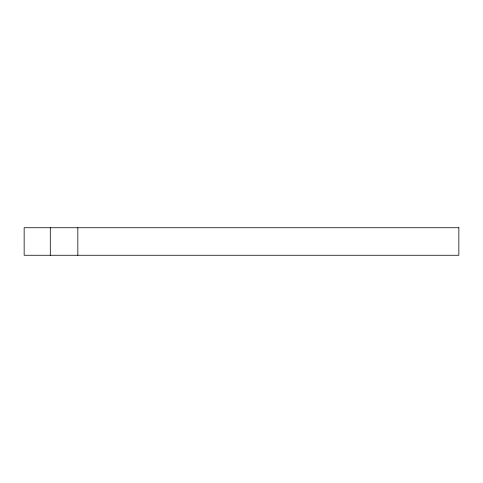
<?xml version="1.0" encoding="UTF-8"?>
<svg xmlns="http://www.w3.org/2000/svg" width="483" height="483" viewBox="0 0 483 483"><rect width="100%" height="100%" fill="white"/><g stroke="black" fill="none" stroke-linecap="round" stroke-linejoin="round"><path stroke-width="0.72" d="M77.829 227.734L77.829 255.266M50.298 227.734L50.298 255.266M458.85 227.734L24.15 227.734L24.15 255.266L458.85 255.266L458.85 227.734"/></g></svg>
